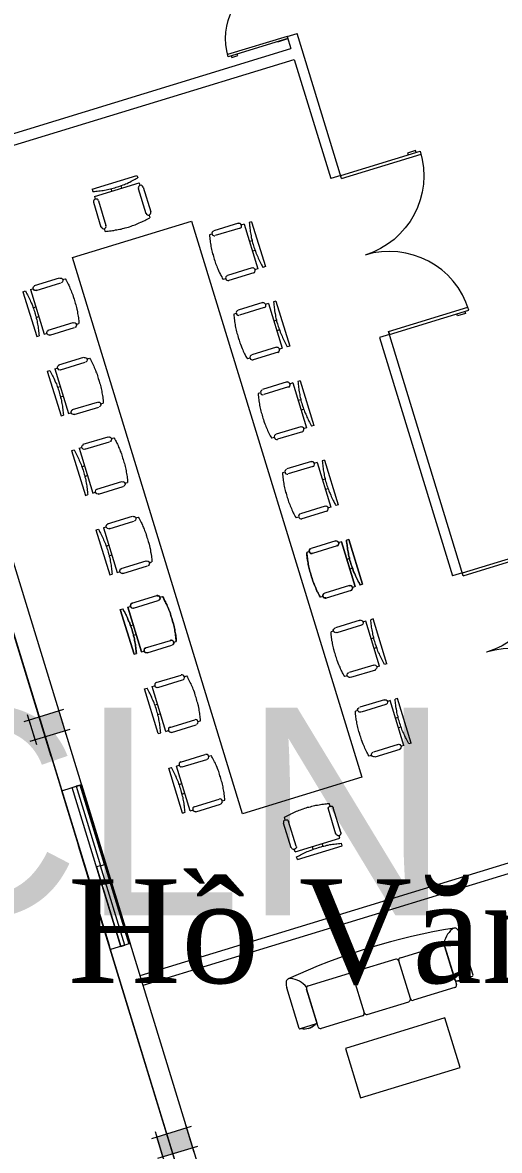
# Model space of a CAD drawing. Header units: metres. Extents: x 0 to 551036, y 0 to 1845929.
# Drawn here: x 547508.65 to 547513.24, y 1841975.92 to 1841986.78 of the extents above; entities that cross this region are included whole.
import ezdxf
from ezdxf.enums import TextEntityAlignment as Align

# ---------------------------------------------------------------- set-up
doc = ezdxf.new("R2010")
doc.units = ezdxf.units.M
doc.header["$MEASUREMENT"] = 0
for name, color, linetype, lineweight in [('_0', 7, 'Continuous', 0), ('BD HH1 KEM TMB$0$cay', 7, 'Continuous', 0), ('Level 15', 7, 'Continuous', 0), ('Level 2', 7, 'Continuous', 0)]:
    doc.layers.add(name, color=color, linetype=linetype, lineweight=lineweight)
doc.styles.add('Style-Arial', font='arial.ttf')
doc.styles.add('Style-Times New Roman', font='times.ttf')

# ---------------------------------------------------------------- blocks, each defined once
blk = doc.blocks.new('02 Xref Nha dieu hanh$0$D800')
at = {"color": 0}
for p, q in [((0, 8000), (-8000, 8000)), ((0, 7700), (-7994, 7700)), ((-7596, 8196), (-6785, 8196)), ((-7596, 8000), (-7596, 8196)), ((-6785, 8196), (-6785, 8000)), ((0, 7700), (0, 8000))]:
    blk.add_line(p, q, dxfattribs=at)
blk.add_arc((0, 8000), 8000, 180, 270, dxfattribs=at)
blk = doc.blocks.new('02 Xref Nha dieu hanh$0$333')
h = blk.add_hatch(color=256)
h.paths.add_polyline_path([(-1000, -2000), (-1000, 0), (1000, 0), (1000, -2000)])
h.paths.add_polyline_path([(1000, 0), (-1000, 0), (-1000, 1000), (1000, 1000)], flags=16)
for p, q in [((-1000, 1500), (-1000, -2500)), ((1000, 1500), (1000, -2500)), ((1500, 1000), (-1500, 1000)), ((1000, 1000), (-1000, 1000)), ((1000, 0), (-1000, 0)), ((1500, -2000), (-1500, -2000))]:
    blk.add_line(p, q)
blk = doc.blocks.new('02 Xref Nha dieu hanh$0$khung_nha2')
at = {"yscale": -1, "rotation": 180}
for p in [(169000, 124500), (211000, 124500)]:
    blk.add_blockref('02 Xref Nha dieu hanh$0$333', p, dxfattribs=at)
blk = doc.blocks.new('02 Xref Nha dieu hanh$0$A$C1EE42A1E')
for p, q in [((-13889, 8423), (-13889, 14122)), ((10611, 8423), (10611, 14122)), ((-11389, 13207), (-11389, 8423)), ((-11389, 7874), (-11389, 13207)), ((-11389, 13207), (-11389, 8423)), ((-11056, 13540), (-5223, 13540)), ((-4889, 13207), (-4889, 7874)), ((-4889, 13207), (-4889, 7874)), ((1277, 13540), (-4556, 13540)), ((1611, 7874), (1611, 13207)), ((1611, 7874), (1611, 13207)), ((1944, 13540), (7777, 13540)), ((8111, 13207), (8111, 8423)), ((8111, 13207), (8111, 7874)), ((8111, 8423), (8111, 13207)), ((-11501, 8312), (-13778, 8312)), ((-11501, 8312), (-11668, 8312)), ((8222, 8312), (10499, 8312)), ((8389, 8312), (8222, 8312)), ((-5223, 7540), (-11056, 7540)), ((-4556, 7540), (1277, 7540)), ((7777, 7540), (1944, 7540)), ((-8711, 4024), (-8711, -2976)), ((5289, 4024), (-8711, 4024)), ((5289, -2976), (5289, 4024)), ((-8711, -2976), (5289, -2976))]:
    blk.add_line(p, q)
for centre, radius, start, end in [((-13255, 14741), 502, 65.84064, 176.23962), ((-1639, -69642), 85682, 82.16149, 97.84189), ((9976, 14741), 502, 3.76038, 114.15936), ((-12221, 14122), 1669, 156.98774, 180), ((-14343, 12149), 3314, 22.98673, 67.03798), ((-14343, 12149), 3314, 22.98673, 67.03798), ((11064, 12149), 3314, 112.96202, 157.01327), ((11064, 12149), 3314, 112.96202, 157.01327), ((8942, 14122), 1669, 0, 23.01226), ((-11056, 13207), 334, 90, 180), ((-11056, 13207), 334, 135, 180), ((-11056, 13207), 334, 135, 180), ((-11056, 13207), 334, 90, 135), ((-11056, 13207), 334, 90, 135), ((-5223, 13207), 334, 0, 90), ((-4556, 13207), 334, 90, 180), ((1277, 13207), 334, 0, 90), ((1944, 13207), 334, 90, 180), ((7777, 13207), 334, 45, 90), ((7777, 13207), 334, 0, 90), ((7777, 13207), 334, 45, 90), ((7777, 13207), 334, 0, 45), ((7777, 13207), 334, 0, 45), ((-13778, 8423), 111, 180, 270), ((-12639, 10086), 2023, 241.28716, 298.71284), ((-12780, 10675), 2612, 271.22019, 295.20726), ((-11501, 8423), 111, 270, 0), ((-11501, 8423), 111, 270, 0), ((-11056, 7874), 334, 180, 270), ((-5223, 7874), 334, 270, 0), ((-4556, 7874), 334, 180, 270), ((1277, 7874), 334, 270, 0), ((1944, 7874), 334, 180, 270), ((7777, 7874), 334, 270, 0), ((8222, 8423), 111, 180, 270), ((8222, 8423), 111, 180, 270), ((9361, 10086), 2023, 241.28716, 298.71284), ((9501, 10675), 2612, 244.79274, 268.77981), ((10499, 8423), 111, 270, 0)]:
    blk.add_arc(centre, radius, start, end)
blk = doc.blocks.new('Ad Room')
at = {"lineweight": 13}
for p, q in [((1643422, 82486), (1520422, 82486)), ((1729422, 82486), (1623422, 82486)), ((1622984, 80636), (1622984, 81036))]:
    blk.add_line(p, q, dxfattribs=at)
for p, q in [((1618772, 80486), (1618772, 39486)), ((1619772, 80486), (1619772, 40487)), ((1699772, 80486), (1699772, 40486)), ((1700872, 80486), (1700872, 40486)), ((1701872, 41486), (1701872, 40486)), ((1671772, 40486), (1647772, 40486)), ((1647772, 39486), (1647772, 40486)), ((1671772, 39486), (1671772, 40486)), ((1699772, 40486), (1687772, 40486)), ((1687772, 39486), (1687772, 40486)), ((1702097, 40486), (1700872, 40486)), ((1702097, 40486), (1702097, 39486)), ((1647472, 39486), (1672072, 39486)), ((1687472, 39486), (1702097, 39486))]:
    blk.add_line(p, q)
at = {"lineweight": 13, "flags": 128}
for points in [[(1520422, 82486), (1633422, 82486)], [(1642422, 82486), (1730422, 82486), (1730422, 75486)], [(1517922, 80486), (1642422, 80486), (1728422, 80486), (1728422, 80486)]]:
    blk.add_lwpolyline(points, dxfattribs=at)
for points in [[(1638984, 80486), (1622984, 80486), (1622984, 82486), (1638984, 82486), (1638984, 80486)], [(1622984, 81436), (1622984, 81036), (1630984, 81036), (1630984, 81436), (1622984, 81436)], [(1622984, 81436), (1638984, 81436), (1638984, 80636), (1622984, 80636), (1622984, 81436)], [(1638984, 80636), (1638984, 81036), (1630984, 81036), (1630984, 80636), (1638984, 80636)]]:
    blk.add_lwpolyline(points, close=True, dxfattribs=at)
at = {"color": 2, "flags": 128}
for points in [[(1633516, 71990), (1633516, 71741)], [(1633516, 71990), (1638027, 71990)], [(1633516, 71741), (1633666, 71716), (1633816, 71691), (1633940, 71666), (1634090, 71641), (1634214, 71616), (1634364, 71591), (1634513, 71566), (1634638, 71566), (1634787, 71541), (1634937, 71516), (1635062, 71516), (1635211, 71516), (1635361, 71492), (1635485, 71492), (1635635, 71492), (1635784, 71492), (1635909, 71492), (1636059, 71492), (1636208, 71492), (1636333, 71516), (1636482, 71516), (1636632, 71516), (1636756, 71541), (1636906, 71566), (1637055, 71566), (1637180, 71591), (1637330, 71616), (1637479, 71641), (1637604, 71666), (1637753, 71691), (1637878, 71716), (1638027, 71741)], [(1638027, 71990), (1638027, 71741)], [(1641516, 71990), (1641516, 71741)], [(1641516, 71990), (1646027, 71990)], [(1641516, 71741), (1641666, 71716), (1641816, 71691), (1641940, 71666), (1642090, 71641), (1642214, 71616), (1642364, 71591), (1642513, 71566), (1642638, 71566), (1642787, 71541), (1642937, 71516), (1643062, 71516), (1643211, 71516), (1643361, 71492), (1643485, 71492), (1643635, 71492), (1643784, 71492), (1643909, 71492), (1644059, 71492), (1644208, 71492), (1644333, 71516), (1644482, 71516), (1644632, 71516), (1644756, 71541), (1644906, 71566), (1645055, 71566), (1645180, 71591), (1645330, 71616), (1645479, 71641), (1645604, 71666), (1645753, 71691), (1645878, 71716), (1646027, 71741)], [(1646027, 71990), (1646027, 71741)], [(1649516, 71990), (1649516, 71741)], [(1654027, 71990), (1649516, 71990)], [(1649516, 71990), (1649516, 71741)], [(1649516, 71990), (1654027, 71990)], [(1654027, 71741), (1653878, 71716), (1653728, 71691), (1653604, 71666), (1653454, 71641), (1653330, 71616), (1653180, 71591), (1653030, 71566), (1652906, 71566), (1652756, 71541), (1652607, 71516), (1652482, 71516), (1652333, 71516), (1652183, 71492), (1652059, 71492), (1651909, 71492), (1651759, 71492), (1651635, 71492), (1651485, 71492), (1651336, 71492), (1651211, 71516), (1651062, 71516), (1650912, 71516), (1650787, 71541), (1650638, 71566), (1650488, 71566), (1650364, 71591), (1650214, 71616), (1650065, 71641), (1649940, 71666), (1649791, 71691), (1649666, 71716), (1649516, 71741)], [(1649516, 71741), (1649666, 71716), (1649816, 71691), (1649940, 71666), (1650090, 71641), (1650214, 71616), (1650364, 71591), (1650513, 71566), (1650638, 71566), (1650787, 71541), (1650937, 71516), (1651062, 71516), (1651211, 71516), (1651361, 71492), (1651485, 71492), (1651635, 71492), (1651784, 71492), (1651909, 71492), (1652059, 71492), (1652208, 71492), (1652333, 71516), (1652482, 71516), (1652632, 71516), (1652756, 71541), (1652906, 71566), (1653055, 71566), (1653180, 71591), (1653330, 71616), (1653479, 71641), (1653604, 71666), (1653753, 71691), (1653878, 71716), (1654027, 71741)], [(1654027, 71990), (1654027, 71741)], [(1654027, 71990), (1654027, 71741)], [(1657516, 71990), (1657516, 71741)], [(1662027, 71990), (1657516, 71990)], [(1662027, 71741), (1661878, 71716), (1661728, 71691), (1661604, 71666), (1661454, 71641), (1661330, 71616), (1661180, 71591), (1661030, 71566), (1660906, 71566), (1660756, 71541), (1660607, 71516), (1660482, 71516), (1660333, 71516), (1660183, 71492), (1660059, 71492), (1659909, 71492), (1659759, 71492), (1659635, 71492), (1659485, 71492), (1659336, 71492), (1659211, 71516), (1659062, 71516), (1658912, 71516), (1658787, 71541), (1658638, 71566), (1658488, 71566), (1658364, 71591), (1658214, 71616), (1658065, 71641), (1657940, 71666), (1657791, 71691), (1657666, 71716), (1657516, 71741)], [(1662027, 71990), (1662027, 71741)], [(1665516, 71990), (1665516, 71741)], [(1670027, 71990), (1665516, 71990)], [(1670027, 71741), (1669878, 71716), (1669728, 71691), (1669604, 71666), (1669454, 71641), (1669330, 71616), (1669180, 71591), (1669030, 71566), (1668906, 71566), (1668756, 71541), (1668607, 71516), (1668482, 71516), (1668333, 71516), (1668183, 71492), (1668059, 71492), (1667909, 71492), (1667759, 71492), (1667635, 71492), (1667485, 71492), (1667336, 71492), (1667211, 71516), (1667062, 71516), (1666912, 71516), (1666787, 71541), (1666638, 71566), (1666488, 71566), (1666364, 71591), (1666214, 71616), (1666065, 71641), (1665940, 71666), (1665791, 71691), (1665666, 71716), (1665516, 71741)], [(1670027, 71990), (1670027, 71741)], [(1673516, 71990), (1673516, 71741)], [(1678027, 71990), (1673516, 71990)], [(1678027, 71741), (1677878, 71716), (1677728, 71691), (1677604, 71666), (1677454, 71641), (1677330, 71616), (1677180, 71591), (1677030, 71566), (1676906, 71566), (1676756, 71541), (1676607, 71516), (1676482, 71516), (1676333, 71516), (1676183, 71492), (1676059, 71492), (1675909, 71492), (1675759, 71492), (1675635, 71492), (1675485, 71492), (1675336, 71492), (1675211, 71516), (1675062, 71516), (1674912, 71516), (1674787, 71541), (1674638, 71566), (1674488, 71566), (1674364, 71591), (1674214, 71616), (1674065, 71641), (1673940, 71666), (1673791, 71691), (1673666, 71716), (1673516, 71741)], [(1678027, 71990), (1678027, 71741)], [(1681516, 71990), (1681516, 71741)], [(1686027, 71990), (1681516, 71990)], [(1686027, 71741), (1685878, 71716), (1685728, 71691), (1685604, 71666), (1685454, 71641), (1685330, 71616), (1685180, 71591), (1685030, 71566), (1684906, 71566), (1684756, 71541), (1684607, 71516), (1684482, 71516), (1684333, 71516), (1684183, 71492), (1684059, 71492), (1683909, 71492), (1683759, 71492), (1683635, 71492), (1683485, 71492), (1683336, 71492), (1683211, 71516), (1683062, 71516), (1682912, 71516), (1682787, 71541), (1682638, 71566), (1682488, 71566), (1682364, 71591), (1682214, 71616), (1682065, 71641), (1681940, 71666), (1681791, 71691), (1681666, 71716), (1681516, 71741)], [(1686027, 71990), (1686027, 71741)], [(1633267, 70744), (1633267, 68252)], [(1633766, 70719), (1633766, 70819), (1633716, 70893), (1633616, 70943), (1633541, 70968), (1633442, 70943), (1633367, 70893), (1633317, 70819), (1633292, 70719)], [(1633516, 71242), (1638027, 71242)], [(1633516, 71242), (1633516, 70993)], [(1633766, 70744), (1633766, 68252)], [(1635286, 71516), (1635286, 71242)], [(1636258, 71516), (1636258, 71242)], [(1637778, 70744), (1637778, 68252)], [(1638277, 70719), (1638252, 70819), (1638202, 70893), (1638127, 70943), (1638027, 70968), (1637953, 70943), (1637853, 70893), (1637803, 70819), (1637803, 70719)], [(1638027, 71242), (1638027, 70993)], [(1638277, 70744), (1638277, 68252)], [(1641267, 70744), (1641267, 68252)], [(1641766, 70719), (1641766, 70819), (1641716, 70893), (1641616, 70943), (1641541, 70968), (1641442, 70943), (1641367, 70893), (1641317, 70819), (1641292, 70719)], [(1641516, 71242), (1646027, 71242)], [(1641516, 71242), (1641516, 70993)], [(1641766, 70744), (1641766, 68252)], [(1643286, 71516), (1643286, 71242)], [(1644258, 71516), (1644258, 71242)], [(1645778, 70744), (1645778, 68252)], [(1646277, 70719), (1646252, 70819), (1646202, 70893), (1646127, 70943), (1646027, 70968), (1645953, 70943), (1645853, 70893), (1645803, 70819), (1645803, 70719)], [(1646027, 71242), (1646027, 70993)], [(1646277, 70744), (1646277, 68252)], [(1649267, 70719), (1649292, 70819), (1649342, 70893), (1649417, 70943), (1649516, 70968), (1649591, 70943), (1649691, 70893), (1649741, 70819), (1649741, 70719)], [(1649267, 70744), (1649267, 68252)], [(1649267, 70744), (1649267, 68252)], [(1649766, 70719), (1649766, 70819), (1649716, 70893), (1649616, 70943), (1649541, 70968), (1649442, 70943), (1649367, 70893), (1649317, 70819), (1649292, 70719)], [(1654027, 71242), (1649516, 71242)], [(1649516, 71242), (1649516, 70993)], [(1649516, 71242), (1654027, 71242)], [(1649516, 71242), (1649516, 70993)], [(1649766, 70744), (1649766, 68252)], [(1649766, 70744), (1649766, 68252)], [(1651286, 71516), (1651286, 71242)], [(1651286, 71516), (1651286, 71242)], [(1652258, 71516), (1652258, 71242)], [(1652258, 71516), (1652258, 71242)], [(1653778, 70719), (1653778, 70819), (1653828, 70893), (1653928, 70943), (1654002, 70968), (1654102, 70943), (1654177, 70893), (1654227, 70819), (1654252, 70719)], [(1653778, 70744), (1653778, 68252)], [(1653778, 70744), (1653778, 68252)], [(1654277, 70719), (1654252, 70819), (1654202, 70893), (1654127, 70943), (1654027, 70968), (1653953, 70943), (1653853, 70893), (1653803, 70819), (1653803, 70719)], [(1654027, 71242), (1654027, 70993)], [(1654027, 71242), (1654027, 70993)], [(1654277, 70744), (1654277, 68252)], [(1654277, 70744), (1654277, 68252)], [(1657267, 70719), (1657292, 70819), (1657342, 70893), (1657417, 70943), (1657516, 70968), (1657591, 70943), (1657691, 70893), (1657741, 70819), (1657741, 70719)], [(1657267, 70744), (1657267, 68252)], [(1662027, 71242), (1657516, 71242)], [(1657516, 71242), (1657516, 70993)], [(1657766, 70744), (1657766, 68252)], [(1659286, 71516), (1659286, 71242)], [(1660258, 71516), (1660258, 71242)], [(1661778, 70719), (1661778, 70819), (1661828, 70893), (1661928, 70943), (1662002, 70968), (1662102, 70943), (1662177, 70893), (1662227, 70819), (1662252, 70719)], [(1661778, 70744), (1661778, 68252)], [(1662027, 71242), (1662027, 70993)], [(1662277, 70744), (1662277, 68252)], [(1665267, 70719), (1665292, 70819), (1665342, 70893), (1665417, 70943), (1665516, 70968), (1665591, 70943), (1665691, 70893), (1665741, 70819), (1665741, 70719)], [(1665267, 70744), (1665267, 68252)], [(1670027, 71242), (1665516, 71242)], [(1665516, 71242), (1665516, 70993)], [(1665766, 70744), (1665766, 68252)], [(1667286, 71516), (1667286, 71242)], [(1668258, 71516), (1668258, 71242)], [(1669778, 70719), (1669778, 70819), (1669828, 70893), (1669928, 70943), (1670002, 70968), (1670102, 70943), (1670177, 70893), (1670227, 70819), (1670252, 70719)], [(1669778, 70744), (1669778, 68252)], [(1670027, 71242), (1670027, 70993)], [(1670277, 70744), (1670277, 68252)], [(1673267, 70719), (1673292, 70819), (1673342, 70893), (1673417, 70943), (1673516, 70968), (1673591, 70943), (1673691, 70893), (1673741, 70819), (1673741, 70719)], [(1673267, 70744), (1673267, 68252)], [(1678027, 71242), (1673516, 71242)], [(1673516, 71242), (1673516, 70993)], [(1673766, 70744), (1673766, 68252)], [(1675286, 71516), (1675286, 71242)], [(1676258, 71516), (1676258, 71242)], [(1677778, 70719), (1677778, 70819), (1677828, 70893), (1677928, 70943), (1678002, 70968), (1678102, 70943), (1678177, 70893), (1678227, 70819), (1678252, 70719)], [(1677778, 70744), (1677778, 68252)], [(1678027, 71242), (1678027, 70993)], [(1678277, 70744), (1678277, 68252)], [(1681267, 70719), (1681292, 70819), (1681342, 70893), (1681417, 70943), (1681516, 70968), (1681591, 70943), (1681691, 70893), (1681741, 70819), (1681741, 70719)], [(1681267, 70744), (1681267, 68252)], [(1686027, 71242), (1681516, 71242)], [(1681516, 71242), (1681516, 70993)], [(1681766, 70744), (1681766, 68252)], [(1683286, 71516), (1683286, 71242)], [(1684258, 71516), (1684258, 71242)], [(1685778, 70719), (1685778, 70819), (1685828, 70893), (1685928, 70943), (1686002, 70968), (1686102, 70943), (1686177, 70893), (1686227, 70819), (1686252, 70719)], [(1685778, 70744), (1685778, 68252)], [(1686027, 71242), (1686027, 70993)], [(1686277, 70744), (1686277, 68252)], [(1633292, 68227), (1633317, 68152), (1633367, 68077), (1633442, 68002), (1633541, 68002), (1633616, 68002), (1633716, 68077), (1633766, 68152), (1633766, 68227)], [(1633516, 68002), (1633516, 67753)], [(1633516, 67753), (1633666, 67703), (1633816, 67678), (1633940, 67654), (1634090, 67629), (1634214, 67604), (1634364, 67579), (1634513, 67579), (1634638, 67554), (1634787, 67529), (1634937, 67529), (1635062, 67504), (1635211, 67504), (1635361, 67504), (1635485, 67504), (1635635, 67504), (1635784, 67504), (1635909, 67504), (1636059, 67504), (1636208, 67504), (1636333, 67504), (1636482, 67504), (1636632, 67529), (1636756, 67529), (1636906, 67554), (1637055, 67579), (1637180, 67579), (1637330, 67604), (1637479, 67629), (1637604, 67654), (1637753, 67678), (1637878, 67703), (1638027, 67753)], [(1637803, 68227), (1637803, 68152), (1637853, 68077), (1637953, 68002), (1638027, 68002), (1638127, 68002), (1638202, 68077), (1638252, 68152), (1638277, 68227)], [(1638027, 68002), (1638027, 67753)], [(1641292, 68227), (1641317, 68152), (1641367, 68077), (1641442, 68002), (1641541, 68002), (1641616, 68002), (1641716, 68077), (1641766, 68152), (1641766, 68227)], [(1641516, 68002), (1641516, 67753)], [(1641516, 67753), (1641666, 67703), (1641816, 67678), (1641940, 67654), (1642090, 67629), (1642214, 67604), (1642364, 67579), (1642513, 67579), (1642638, 67554), (1642787, 67529), (1642937, 67529), (1643062, 67504), (1643211, 67504), (1643361, 67504), (1643485, 67504), (1643635, 67504), (1643784, 67504), (1643909, 67504), (1644059, 67504), (1644208, 67504), (1644333, 67504), (1644482, 67504), (1644632, 67529), (1644756, 67529), (1644906, 67554), (1645055, 67579), (1645180, 67579), (1645330, 67604), (1645479, 67629), (1645604, 67654), (1645753, 67678), (1645878, 67703), (1646027, 67753)], [(1645803, 68227), (1645803, 68152), (1645853, 68077), (1645953, 68002), (1646027, 68002), (1646127, 68002), (1646202, 68077), (1646252, 68152), (1646277, 68227)], [(1646027, 68002), (1646027, 67753)], [(1649741, 68227), (1649741, 68152), (1649691, 68077), (1649591, 68002), (1649516, 68002), (1649417, 68002), (1649342, 68077), (1649292, 68152), (1649267, 68227)], [(1649292, 68227), (1649317, 68152), (1649367, 68077), (1649442, 68002), (1649541, 68002), (1649616, 68002), (1649716, 68077), (1649766, 68152), (1649766, 68227)], [(1649516, 68002), (1649516, 67753)], [(1649516, 68002), (1649516, 67753)], [(1654027, 67753), (1653878, 67703), (1653728, 67678), (1653604, 67654), (1653454, 67629), (1653330, 67604), (1653180, 67579), (1653030, 67579), (1652906, 67554), (1652756, 67529), (1652607, 67529), (1652482, 67504), (1652333, 67504), (1652183, 67504), (1652059, 67504), (1651909, 67504), (1651759, 67504), (1651635, 67504), (1651485, 67504), (1651336, 67504), (1651211, 67504), (1651062, 67504), (1650912, 67529), (1650787, 67529), (1650638, 67554), (1650488, 67579), (1650364, 67579), (1650214, 67604), (1650065, 67629), (1649940, 67654), (1649791, 67678), (1649666, 67703), (1649516, 67753)], [(1649516, 67753), (1649666, 67703), (1649816, 67678), (1649940, 67654), (1650090, 67629), (1650214, 67604), (1650364, 67579), (1650513, 67579), (1650638, 67554), (1650787, 67529), (1650937, 67529), (1651062, 67504), (1651211, 67504), (1651361, 67504), (1651485, 67504), (1651635, 67504), (1651784, 67504), (1651909, 67504), (1652059, 67504), (1652208, 67504), (1652333, 67504), (1652482, 67504), (1652632, 67529), (1652756, 67529), (1652906, 67554), (1653055, 67579), (1653180, 67579), (1653330, 67604), (1653479, 67629), (1653604, 67654), (1653753, 67678), (1653878, 67703), (1654027, 67753)], [(1654252, 68227), (1654227, 68152), (1654177, 68077), (1654102, 68002), (1654002, 68002), (1653928, 68002), (1653828, 68077), (1653778, 68152), (1653778, 68227)], [(1653803, 68227), (1653803, 68152), (1653853, 68077), (1653953, 68002), (1654027, 68002), (1654127, 68002), (1654202, 68077), (1654252, 68152), (1654277, 68227)], [(1654027, 68002), (1654027, 67753)], [(1654027, 68002), (1654027, 67753)], [(1657741, 68227), (1657741, 68152), (1657691, 68077), (1657591, 68002), (1657516, 68002), (1657417, 68002), (1657342, 68077), (1657292, 68152), (1657267, 68227)], [(1657516, 68002), (1657516, 67753)], [(1662027, 67753), (1661878, 67703), (1661728, 67678), (1661604, 67654), (1661454, 67629), (1661330, 67604), (1661180, 67579), (1661030, 67579), (1660906, 67554), (1660756, 67529), (1660607, 67529), (1660482, 67504), (1660333, 67504), (1660183, 67504), (1660059, 67504), (1659909, 67504), (1659759, 67504), (1659635, 67504), (1659485, 67504), (1659336, 67504), (1659211, 67504), (1659062, 67504), (1658912, 67529), (1658787, 67529), (1658638, 67554), (1658488, 67579), (1658364, 67579), (1658214, 67604), (1658065, 67629), (1657940, 67654), (1657791, 67678), (1657666, 67703), (1657516, 67753)], [(1662252, 68227), (1662227, 68152), (1662177, 68077), (1662102, 68002), (1662002, 68002), (1661928, 68002), (1661828, 68077), (1661778, 68152), (1661778, 68227)], [(1662027, 68002), (1662027, 67753)], [(1665741, 68227), (1665741, 68152), (1665691, 68077), (1665591, 68002), (1665516, 68002), (1665417, 68002), (1665342, 68077), (1665292, 68152), (1665267, 68227)], [(1665516, 68002), (1665516, 67753)], [(1670027, 67753), (1669878, 67703), (1669728, 67678), (1669604, 67654), (1669454, 67629), (1669330, 67604), (1669180, 67579), (1669030, 67579), (1668906, 67554), (1668756, 67529), (1668607, 67529), (1668482, 67504), (1668333, 67504), (1668183, 67504), (1668059, 67504), (1667909, 67504), (1667759, 67504), (1667635, 67504), (1667485, 67504), (1667336, 67504), (1667211, 67504), (1667062, 67504), (1666912, 67529), (1666787, 67529), (1666638, 67554), (1666488, 67579), (1666364, 67579), (1666214, 67604), (1666065, 67629), (1665940, 67654), (1665791, 67678), (1665666, 67703), (1665516, 67753)], [(1670252, 68227), (1670227, 68152), (1670177, 68077), (1670102, 68002), (1670002, 68002), (1669928, 68002), (1669828, 68077), (1669778, 68152), (1669778, 68227)], [(1670027, 68002), (1670027, 67753)], [(1673741, 68227), (1673741, 68152), (1673691, 68077), (1673591, 68002), (1673516, 68002), (1673417, 68002), (1673342, 68077), (1673292, 68152), (1673267, 68227)], [(1673516, 68002), (1673516, 67753)], [(1678027, 67753), (1677878, 67703), (1677728, 67678), (1677604, 67654), (1677454, 67629), (1677330, 67604), (1677180, 67579), (1677030, 67579), (1676906, 67554), (1676756, 67529), (1676607, 67529), (1676482, 67504), (1676333, 67504), (1676183, 67504), (1676059, 67504), (1675909, 67504), (1675759, 67504), (1675635, 67504), (1675485, 67504), (1675336, 67504), (1675211, 67504), (1675062, 67504), (1674912, 67529), (1674787, 67529), (1674638, 67554), (1674488, 67579), (1674364, 67579), (1674214, 67604), (1674065, 67629), (1673940, 67654), (1673791, 67678), (1673666, 67703), (1673516, 67753)], [(1678252, 68227), (1678227, 68152), (1678177, 68077), (1678102, 68002), (1678002, 68002), (1677928, 68002), (1677828, 68077), (1677778, 68152), (1677778, 68227)], [(1678027, 68002), (1678027, 67753)], [(1681741, 68227), (1681741, 68152), (1681691, 68077), (1681591, 68002), (1681516, 68002), (1681417, 68002), (1681342, 68077), (1681292, 68152), (1681267, 68227)], [(1681516, 68002), (1681516, 67753)], [(1686027, 67753), (1685878, 67703), (1685728, 67678), (1685604, 67654), (1685454, 67629), (1685330, 67604), (1685180, 67579), (1685030, 67579), (1684906, 67554), (1684756, 67529), (1684607, 67529), (1684482, 67504), (1684333, 67504), (1684183, 67504), (1684059, 67504), (1683909, 67504), (1683759, 67504), (1683635, 67504), (1683485, 67504), (1683336, 67504), (1683211, 67504), (1683062, 67504), (1682912, 67529), (1682787, 67529), (1682638, 67554), (1682488, 67579), (1682364, 67579), (1682214, 67604), (1682065, 67629), (1681940, 67654), (1681791, 67678), (1681666, 67703), (1681516, 67753)], [(1686252, 68227), (1686227, 68152), (1686177, 68077), (1686102, 68002), (1686002, 68002), (1685928, 68002), (1685828, 68077), (1685778, 68152), (1685778, 68227)], [(1686027, 68002), (1686027, 67753)], [(1631772, 54486), (1631772, 66486), (1687772, 66486), (1687772, 54486), (1631772, 54486)], [(1626022, 62742), (1626271, 62742)], [(1626022, 62742), (1626022, 58231)], [(1626271, 62742), (1626296, 62592), (1626321, 62443), (1626346, 62318), (1626371, 62169), (1626396, 62044), (1626421, 61894), (1626446, 61745), (1626470, 61620), (1626470, 61471), (1626495, 61321), (1626495, 61197), (1626495, 61047), (1626520, 60898), (1626520, 60773), (1626520, 60623), (1626520, 60474), (1626520, 60349), (1626520, 60200), (1626520, 60050), (1626495, 59926), (1626495, 59776), (1626495, 59627), (1626470, 59502), (1626470, 59352), (1626446, 59203), (1626421, 59078), (1626396, 58929), (1626371, 58779), (1626346, 58655), (1626321, 58505), (1626296, 58380), (1626271, 58231)], [(1626770, 62742), (1626770, 58231)], [(1626770, 62742), (1627019, 62742)], [(1627268, 62493), (1627168, 62493), (1627094, 62542), (1627044, 62642), (1627019, 62717), (1627044, 62817), (1627094, 62891), (1627168, 62941), (1627268, 62966)], [(1627268, 62991), (1629760, 62991)], [(1627268, 62493), (1629760, 62493)], [(1629760, 62966), (1629860, 62941), (1629935, 62891), (1629985, 62817), (1630009, 62717), (1629985, 62642), (1629935, 62542), (1629860, 62493), (1629760, 62493)], [(1630009, 62742), (1630284, 62742)], [(1630284, 62742), (1630309, 62592), (1630333, 62443), (1630358, 62318), (1630383, 62169), (1630408, 62044), (1630433, 61894), (1630433, 61745), (1630458, 61620), (1630483, 61471), (1630483, 61321), (1630508, 61197), (1630508, 61047), (1630508, 60898), (1630508, 60773), (1630533, 60623), (1630533, 60474), (1630533, 60349), (1630508, 60200), (1630508, 60050), (1630508, 59926), (1630508, 59776), (1630483, 59627), (1630483, 59502), (1630458, 59352), (1630433, 59203), (1630433, 59078), (1630408, 58929), (1630383, 58779), (1630358, 58655), (1630333, 58505), (1630309, 58380), (1630284, 58231)], [(1689260, 62742), (1689235, 62592), (1689210, 62443), (1689185, 62318), (1689161, 62169), (1689136, 62044), (1689111, 61894), (1689111, 61745), (1689086, 61620), (1689061, 61471), (1689061, 61321), (1689036, 61197), (1689036, 61047), (1689036, 60898), (1689036, 60773), (1689011, 60623), (1689011, 60474), (1689011, 60349), (1689036, 60200), (1689036, 60050), (1689036, 59926), (1689036, 59776), (1689061, 59627), (1689061, 59502), (1689086, 59352), (1689111, 59203), (1689111, 59078), (1689136, 58929), (1689161, 58779), (1689185, 58655), (1689210, 58505), (1689235, 58380), (1689260, 58231)], [(1689534, 62742), (1689260, 62742)], [(1689784, 62966), (1689684, 62941), (1689609, 62891), (1689559, 62817), (1689534, 62717), (1689559, 62642), (1689609, 62542), (1689684, 62493), (1689784, 62493)], [(1692276, 62991), (1689784, 62991)], [(1692276, 62493), (1689784, 62493)], [(1692276, 62493), (1692375, 62493), (1692450, 62542), (1692500, 62642), (1692525, 62717), (1692500, 62817), (1692450, 62891), (1692375, 62941), (1692276, 62966)], [(1692774, 62742), (1692525, 62742)], [(1692774, 62742), (1692774, 58231)], [(1693273, 62742), (1693248, 62592), (1693223, 62443), (1693198, 62318), (1693173, 62169), (1693148, 62044), (1693123, 61894), (1693098, 61745), (1693073, 61620), (1693073, 61471), (1693048, 61321), (1693048, 61197), (1693048, 61047), (1693023, 60898), (1693023, 60773), (1693023, 60623), (1693023, 60474), (1693023, 60349), (1693023, 60200), (1693023, 60050), (1693048, 59926), (1693048, 59776), (1693048, 59627), (1693073, 59502), (1693073, 59352), (1693098, 59203), (1693123, 59078), (1693148, 58929), (1693173, 58779), (1693198, 58655), (1693223, 58505), (1693248, 58380), (1693273, 58231)], [(1693522, 62742), (1693273, 62742)], [(1693522, 62742), (1693522, 58231)], [(1626495, 60997), (1626770, 60997)], [(1693048, 60997), (1692774, 60997)], [(1626495, 60000), (1626770, 60000)], [(1693048, 60000), (1692774, 60000)], [(1626022, 58231), (1626271, 58231)], [(1626770, 58231), (1627019, 58231)], [(1627268, 57982), (1627168, 58007), (1627094, 58056), (1627044, 58131), (1627019, 58231), (1627044, 58306), (1627094, 58380), (1627168, 58455), (1627268, 58455)], [(1627268, 58480), (1629760, 58480)], [(1627268, 57982), (1629760, 57982)], [(1629760, 58455), (1629860, 58455), (1629935, 58380), (1629985, 58306), (1630009, 58231), (1629985, 58131), (1629935, 58056), (1629860, 58007), (1629760, 57982)], [(1630009, 58231), (1630284, 58231)], [(1689534, 58231), (1689260, 58231)], [(1689784, 58455), (1689684, 58455), (1689609, 58380), (1689559, 58306), (1689534, 58231), (1689559, 58131), (1689609, 58056), (1689684, 58007), (1689784, 57982)], [(1692276, 58480), (1689784, 58480)], [(1692276, 57982), (1689784, 57982)], [(1692276, 57982), (1692375, 58007), (1692450, 58056), (1692500, 58131), (1692525, 58231), (1692500, 58306), (1692450, 58380), (1692375, 58455), (1692276, 58455)], [(1692774, 58231), (1692525, 58231)], [(1693522, 58231), (1693273, 58231)], [(1633516, 53220), (1633666, 53269), (1633816, 53294), (1633940, 53319), (1634090, 53344), (1634214, 53369), (1634364, 53394), (1634513, 53394), (1634638, 53419), (1634787, 53444), (1634937, 53444), (1635062, 53469), (1635211, 53469), (1635361, 53469), (1635485, 53469), (1635635, 53469), (1635784, 53469), (1635909, 53469), (1636059, 53469), (1636208, 53469), (1636333, 53469), (1636482, 53469), (1636632, 53444), (1636756, 53444), (1636906, 53419), (1637055, 53394), (1637180, 53394), (1637330, 53369), (1637479, 53344), (1637604, 53319), (1637753, 53294), (1637878, 53269), (1638027, 53220)], [(1641516, 53220), (1641666, 53269), (1641816, 53294), (1641940, 53319), (1642090, 53344), (1642214, 53369), (1642364, 53394), (1642513, 53394), (1642638, 53419), (1642787, 53444), (1642937, 53444), (1643062, 53469), (1643211, 53469), (1643361, 53469), (1643485, 53469), (1643635, 53469), (1643784, 53469), (1643909, 53469), (1644059, 53469), (1644208, 53469), (1644333, 53469), (1644482, 53469), (1644632, 53444), (1644756, 53444), (1644906, 53419), (1645055, 53394), (1645180, 53394), (1645330, 53369), (1645479, 53344), (1645604, 53319), (1645753, 53294), (1645878, 53269), (1646027, 53220)], [(1654027, 53220), (1653878, 53269), (1653728, 53294), (1653604, 53319), (1653454, 53344), (1653330, 53369), (1653180, 53394), (1653030, 53394), (1652906, 53419), (1652756, 53444), (1652607, 53444), (1652482, 53469), (1652333, 53469), (1652183, 53469), (1652059, 53469), (1651909, 53469), (1651759, 53469), (1651635, 53469), (1651485, 53469), (1651336, 53469), (1651211, 53469), (1651062, 53469), (1650912, 53444), (1650787, 53444), (1650638, 53419), (1650488, 53394), (1650364, 53394), (1650214, 53369), (1650065, 53344), (1649940, 53319), (1649791, 53294), (1649666, 53269), (1649516, 53220)], [(1649516, 53220), (1649666, 53269), (1649816, 53294), (1649940, 53319), (1650090, 53344), (1650214, 53369), (1650364, 53394), (1650513, 53394), (1650638, 53419), (1650787, 53444), (1650937, 53444), (1651062, 53469), (1651211, 53469), (1651361, 53469), (1651485, 53469), (1651635, 53469), (1651784, 53469), (1651909, 53469), (1652059, 53469), (1652208, 53469), (1652333, 53469), (1652482, 53469), (1652632, 53444), (1652756, 53444), (1652906, 53419), (1653055, 53394), (1653180, 53394), (1653330, 53369), (1653479, 53344), (1653604, 53319), (1653753, 53294), (1653878, 53269), (1654027, 53220)], [(1662027, 53220), (1661878, 53269), (1661728, 53294), (1661604, 53319), (1661454, 53344), (1661330, 53369), (1661180, 53394), (1661030, 53394), (1660906, 53419), (1660756, 53444), (1660607, 53444), (1660482, 53469), (1660333, 53469), (1660183, 53469), (1660059, 53469), (1659909, 53469), (1659759, 53469), (1659635, 53469), (1659485, 53469), (1659336, 53469), (1659211, 53469), (1659062, 53469), (1658912, 53444), (1658787, 53444), (1658638, 53419), (1658488, 53394), (1658364, 53394), (1658214, 53369), (1658065, 53344), (1657940, 53319), (1657791, 53294), (1657666, 53269), (1657516, 53220)], [(1670027, 53220), (1669878, 53269), (1669728, 53294), (1669604, 53319), (1669454, 53344), (1669330, 53369), (1669180, 53394), (1669030, 53394), (1668906, 53419), (1668756, 53444), (1668607, 53444), (1668482, 53469), (1668333, 53469), (1668183, 53469), (1668059, 53469), (1667909, 53469), (1667759, 53469), (1667635, 53469), (1667485, 53469), (1667336, 53469), (1667211, 53469), (1667062, 53469), (1666912, 53444), (1666787, 53444), (1666638, 53419), (1666488, 53394), (1666364, 53394), (1666214, 53369), (1666065, 53344), (1665940, 53319), (1665791, 53294), (1665666, 53269), (1665516, 53220)], [(1678027, 53220), (1677878, 53269), (1677728, 53294), (1677604, 53319), (1677454, 53344), (1677330, 53369), (1677180, 53394), (1677030, 53394), (1676906, 53419), (1676756, 53444), (1676607, 53444), (1676482, 53469), (1676333, 53469), (1676183, 53469), (1676059, 53469), (1675909, 53469), (1675759, 53469), (1675635, 53469), (1675485, 53469), (1675336, 53469), (1675211, 53469), (1675062, 53469), (1674912, 53444), (1674787, 53444), (1674638, 53419), (1674488, 53394), (1674364, 53394), (1674214, 53369), (1674065, 53344), (1673940, 53319), (1673791, 53294), (1673666, 53269), (1673516, 53220)], [(1686027, 53220), (1685878, 53269), (1685728, 53294), (1685604, 53319), (1685454, 53344), (1685330, 53369), (1685180, 53394), (1685030, 53394), (1684906, 53419), (1684756, 53444), (1684607, 53444), (1684482, 53469), (1684333, 53469), (1684183, 53469), (1684059, 53469), (1683909, 53469), (1683759, 53469), (1683635, 53469), (1683485, 53469), (1683336, 53469), (1683211, 53469), (1683062, 53469), (1682912, 53444), (1682787, 53444), (1682638, 53419), (1682488, 53394), (1682364, 53394), (1682214, 53369), (1682065, 53344), (1681940, 53319), (1681791, 53294), (1681666, 53269), (1681516, 53220)], [(1633267, 50229), (1633267, 52721)], [(1633292, 52746), (1633317, 52821), (1633367, 52896), (1633442, 52970), (1633541, 52970), (1633616, 52970), (1633716, 52896), (1633766, 52821), (1633766, 52746)], [(1633516, 52970), (1633516, 53220)], [(1633766, 50229), (1633766, 52721)], [(1637778, 50229), (1637778, 52721)], [(1637803, 52746), (1637803, 52821), (1637853, 52896), (1637953, 52970), (1638027, 52970), (1638127, 52970), (1638202, 52896), (1638252, 52821), (1638277, 52746)], [(1638027, 52970), (1638027, 53220)], [(1638277, 50229), (1638277, 52721)], [(1641267, 50229), (1641267, 52721)], [(1641292, 52746), (1641317, 52821), (1641367, 52896), (1641442, 52970), (1641541, 52970), (1641616, 52970), (1641716, 52896), (1641766, 52821), (1641766, 52746)], [(1641516, 52970), (1641516, 53220)], [(1641766, 50229), (1641766, 52721)], [(1645778, 50229), (1645778, 52721)], [(1645803, 52746), (1645803, 52821), (1645853, 52896), (1645953, 52970), (1646027, 52970), (1646127, 52970), (1646202, 52896), (1646252, 52821), (1646277, 52746)], [(1646027, 52970), (1646027, 53220)], [(1646277, 50229), (1646277, 52721)], [(1649741, 52746), (1649741, 52821), (1649691, 52896), (1649591, 52970), (1649516, 52970), (1649417, 52970), (1649342, 52896), (1649292, 52821), (1649267, 52746)], [(1649267, 50229), (1649267, 52721)], [(1649267, 50229), (1649267, 52721)], [(1649292, 52746), (1649317, 52821), (1649367, 52896), (1649442, 52970), (1649541, 52970), (1649616, 52970), (1649716, 52896), (1649766, 52821), (1649766, 52746)], [(1649516, 52970), (1649516, 53220)], [(1649516, 52970), (1649516, 53220)], [(1649766, 50229), (1649766, 52721)], [(1649766, 50229), (1649766, 52721)], [(1654252, 52746), (1654227, 52821), (1654177, 52896), (1654102, 52970), (1654002, 52970), (1653928, 52970), (1653828, 52896), (1653778, 52821), (1653778, 52746)], [(1653778, 50229), (1653778, 52721)], [(1653778, 50229), (1653778, 52721)], [(1653803, 52746), (1653803, 52821), (1653853, 52896), (1653953, 52970), (1654027, 52970), (1654127, 52970), (1654202, 52896), (1654252, 52821), (1654277, 52746)], [(1654027, 52970), (1654027, 53220)], [(1654027, 52970), (1654027, 53220)], [(1654277, 50229), (1654277, 52721)], [(1654277, 50229), (1654277, 52721)], [(1657741, 52746), (1657741, 52821), (1657691, 52896), (1657591, 52970), (1657516, 52970), (1657417, 52970), (1657342, 52896), (1657292, 52821), (1657267, 52746)], [(1657267, 50229), (1657267, 52721)], [(1657516, 52970), (1657516, 53220)], [(1657766, 50229), (1657766, 52721)], [(1662252, 52746), (1662227, 52821), (1662177, 52896), (1662102, 52970), (1662002, 52970), (1661928, 52970), (1661828, 52896), (1661778, 52821), (1661778, 52746)], [(1661778, 50229), (1661778, 52721)], [(1662027, 52970), (1662027, 53220)], [(1662277, 50229), (1662277, 52721)], [(1665741, 52746), (1665741, 52821), (1665691, 52896), (1665591, 52970), (1665516, 52970), (1665417, 52970), (1665342, 52896), (1665292, 52821), (1665267, 52746)], [(1665267, 50229), (1665267, 52721)], [(1665516, 52970), (1665516, 53220)], [(1665766, 50229), (1665766, 52721)], [(1670252, 52746), (1670227, 52821), (1670177, 52896), (1670102, 52970), (1670002, 52970), (1669928, 52970), (1669828, 52896), (1669778, 52821), (1669778, 52746)], [(1669778, 50229), (1669778, 52721)], [(1670027, 52970), (1670027, 53220)], [(1670277, 50229), (1670277, 52721)], [(1673741, 52746), (1673741, 52821), (1673691, 52896), (1673591, 52970), (1673516, 52970), (1673417, 52970), (1673342, 52896), (1673292, 52821), (1673267, 52746)], [(1673267, 50229), (1673267, 52721)], [(1673516, 52970), (1673516, 53220)], [(1673766, 50229), (1673766, 52721)], [(1678252, 52746), (1678227, 52821), (1678177, 52896), (1678102, 52970), (1678002, 52970), (1677928, 52970), (1677828, 52896), (1677778, 52821), (1677778, 52746)], [(1677778, 50229), (1677778, 52721)], [(1678027, 52970), (1678027, 53220)], [(1678277, 50229), (1678277, 52721)], [(1681741, 52746), (1681741, 52821), (1681691, 52896), (1681591, 52970), (1681516, 52970), (1681417, 52970), (1681342, 52896), (1681292, 52821), (1681267, 52746)], [(1681267, 50229), (1681267, 52721)], [(1681516, 52970), (1681516, 53220)], [(1681766, 50229), (1681766, 52721)], [(1686252, 52746), (1686227, 52821), (1686177, 52896), (1686102, 52970), (1686002, 52970), (1685928, 52970), (1685828, 52896), (1685778, 52821), (1685778, 52746)], [(1685778, 50229), (1685778, 52721)], [(1686027, 52970), (1686027, 53220)], [(1686277, 50229), (1686277, 52721)], [(1633766, 50254), (1633766, 50154), (1633716, 50079), (1633616, 50030), (1633541, 50005), (1633442, 50030), (1633367, 50079), (1633317, 50154), (1633292, 50254)], [(1633516, 49730), (1633516, 49980)], [(1638277, 50254), (1638252, 50154), (1638202, 50079), (1638127, 50030), (1638027, 50005), (1637953, 50030), (1637853, 50079), (1637803, 50154), (1637803, 50254)], [(1638027, 49730), (1638027, 49980)], [(1641766, 50254), (1641766, 50154), (1641716, 50079), (1641616, 50030), (1641541, 50005), (1641442, 50030), (1641367, 50079), (1641317, 50154), (1641292, 50254)], [(1641516, 49730), (1641516, 49980)], [(1646277, 50254), (1646252, 50154), (1646202, 50079), (1646127, 50030), (1646027, 50005), (1645953, 50030), (1645853, 50079), (1645803, 50154), (1645803, 50254)], [(1646027, 49730), (1646027, 49980)], [(1649267, 50254), (1649292, 50154), (1649342, 50079), (1649417, 50030), (1649516, 50005), (1649591, 50030), (1649691, 50079), (1649741, 50154), (1649741, 50254)], [(1649766, 50254), (1649766, 50154), (1649716, 50079), (1649616, 50030), (1649541, 50005), (1649442, 50030), (1649367, 50079), (1649317, 50154), (1649292, 50254)], [(1649516, 49730), (1649516, 49980)], [(1649516, 49730), (1649516, 49980)], [(1653778, 50254), (1653778, 50154), (1653828, 50079), (1653928, 50030), (1654002, 50005), (1654102, 50030), (1654177, 50079), (1654227, 50154), (1654252, 50254)], [(1654277, 50254), (1654252, 50154), (1654202, 50079), (1654127, 50030), (1654027, 50005), (1653953, 50030), (1653853, 50079), (1653803, 50154), (1653803, 50254)], [(1654027, 49730), (1654027, 49980)], [(1654027, 49730), (1654027, 49980)], [(1657267, 50254), (1657292, 50154), (1657342, 50079), (1657417, 50030), (1657516, 50005), (1657591, 50030), (1657691, 50079), (1657741, 50154), (1657741, 50254)], [(1657516, 49730), (1657516, 49980)], [(1661778, 50254), (1661778, 50154), (1661828, 50079), (1661928, 50030), (1662002, 50005), (1662102, 50030), (1662177, 50079), (1662227, 50154), (1662252, 50254)], [(1662027, 49730), (1662027, 49980)], [(1665267, 50254), (1665292, 50154), (1665342, 50079), (1665417, 50030), (1665516, 50005), (1665591, 50030), (1665691, 50079), (1665741, 50154), (1665741, 50254)], [(1665516, 49730), (1665516, 49980)], [(1669778, 50254), (1669778, 50154), (1669828, 50079), (1669928, 50030), (1670002, 50005), (1670102, 50030), (1670177, 50079), (1670227, 50154), (1670252, 50254)], [(1670027, 49730), (1670027, 49980)], [(1673267, 50254), (1673292, 50154), (1673342, 50079), (1673417, 50030), (1673516, 50005), (1673591, 50030), (1673691, 50079), (1673741, 50154), (1673741, 50254)], [(1673516, 49730), (1673516, 49980)], [(1677778, 50254), (1677778, 50154), (1677828, 50079), (1677928, 50030), (1678002, 50005), (1678102, 50030), (1678177, 50079), (1678227, 50154), (1678252, 50254)], [(1678027, 49730), (1678027, 49980)], [(1681267, 50254), (1681292, 50154), (1681342, 50079), (1681417, 50030), (1681516, 50005), (1681591, 50030), (1681691, 50079), (1681741, 50154), (1681741, 50254)], [(1681516, 49730), (1681516, 49980)], [(1685778, 50254), (1685778, 50154), (1685828, 50079), (1685928, 50030), (1686002, 50005), (1686102, 50030), (1686177, 50079), (1686227, 50154), (1686252, 50254)], [(1686027, 49730), (1686027, 49980)], [(1633516, 49730), (1638027, 49730)], [(1633516, 49232), (1633666, 49257), (1633816, 49282), (1633940, 49307), (1634090, 49332), (1634214, 49357), (1634364, 49382), (1634513, 49406), (1634638, 49406), (1634787, 49431), (1634937, 49456), (1635062, 49456), (1635211, 49456), (1635361, 49481), (1635485, 49481), (1635635, 49481), (1635784, 49481), (1635909, 49481), (1636059, 49481), (1636208, 49481), (1636333, 49456), (1636482, 49456), (1636632, 49456), (1636756, 49431), (1636906, 49406), (1637055, 49406), (1637180, 49382), (1637330, 49357), (1637479, 49332), (1637604, 49307), (1637753, 49282), (1637878, 49257), (1638027, 49232)], [(1633516, 48983), (1633516, 49232)], [(1633516, 48983), (1638027, 48983)], [(1635286, 49456), (1635286, 49730)], [(1636258, 49456), (1636258, 49730)], [(1638027, 48983), (1638027, 49232)], [(1641516, 49730), (1646027, 49730)], [(1641516, 49232), (1641666, 49257), (1641816, 49282), (1641940, 49307), (1642090, 49332), (1642214, 49357), (1642364, 49382), (1642513, 49406), (1642638, 49406), (1642787, 49431), (1642937, 49456), (1643062, 49456), (1643211, 49456), (1643361, 49481), (1643485, 49481), (1643635, 49481), (1643784, 49481), (1643909, 49481), (1644059, 49481), (1644208, 49481), (1644333, 49456), (1644482, 49456), (1644632, 49456), (1644756, 49431), (1644906, 49406), (1645055, 49406), (1645180, 49382), (1645330, 49357), (1645479, 49332), (1645604, 49307), (1645753, 49282), (1645878, 49257), (1646027, 49232)], [(1641516, 48983), (1641516, 49232)], [(1641516, 48983), (1646027, 48983)], [(1643286, 49456), (1643286, 49730)], [(1644258, 49456), (1644258, 49730)], [(1646027, 48983), (1646027, 49232)], [(1654027, 49730), (1649516, 49730)], [(1649516, 49730), (1654027, 49730)], [(1654027, 49232), (1653878, 49257), (1653728, 49282), (1653604, 49307), (1653454, 49332), (1653330, 49357), (1653180, 49382), (1653030, 49406), (1652906, 49406), (1652756, 49431), (1652607, 49456), (1652482, 49456), (1652333, 49456), (1652183, 49481), (1652059, 49481), (1651909, 49481), (1651759, 49481), (1651635, 49481), (1651485, 49481), (1651336, 49481), (1651211, 49456), (1651062, 49456), (1650912, 49456), (1650787, 49431), (1650638, 49406), (1650488, 49406), (1650364, 49382), (1650214, 49357), (1650065, 49332), (1649940, 49307), (1649791, 49282), (1649666, 49257), (1649516, 49232)], [(1649516, 49232), (1649666, 49257), (1649816, 49282), (1649940, 49307), (1650090, 49332), (1650214, 49357), (1650364, 49382), (1650513, 49406), (1650638, 49406), (1650787, 49431), (1650937, 49456), (1651062, 49456), (1651211, 49456), (1651361, 49481), (1651485, 49481), (1651635, 49481), (1651784, 49481), (1651909, 49481), (1652059, 49481), (1652208, 49481), (1652333, 49456), (1652482, 49456), (1652632, 49456), (1652756, 49431), (1652906, 49406), (1653055, 49406), (1653180, 49382), (1653330, 49357), (1653479, 49332), (1653604, 49307), (1653753, 49282), (1653878, 49257), (1654027, 49232)], [(1649516, 48983), (1649516, 49232)], [(1649516, 48983), (1649516, 49232)], [(1654027, 48983), (1649516, 48983)], [(1649516, 48983), (1654027, 48983)], [(1651286, 49456), (1651286, 49730)], [(1651286, 49456), (1651286, 49730)], [(1652258, 49456), (1652258, 49730)], [(1652258, 49456), (1652258, 49730)], [(1654027, 48983), (1654027, 49232)], [(1654027, 48983), (1654027, 49232)], [(1662027, 49730), (1657516, 49730)], [(1662027, 49232), (1661878, 49257), (1661728, 49282), (1661604, 49307), (1661454, 49332), (1661330, 49357), (1661180, 49382), (1661030, 49406), (1660906, 49406), (1660756, 49431), (1660607, 49456), (1660482, 49456), (1660333, 49456), (1660183, 49481), (1660059, 49481), (1659909, 49481), (1659759, 49481), (1659635, 49481), (1659485, 49481), (1659336, 49481), (1659211, 49456), (1659062, 49456), (1658912, 49456), (1658787, 49431), (1658638, 49406), (1658488, 49406), (1658364, 49382), (1658214, 49357), (1658065, 49332), (1657940, 49307), (1657791, 49282), (1657666, 49257), (1657516, 49232)], [(1657516, 48983), (1657516, 49232)], [(1662027, 48983), (1657516, 48983)], [(1659286, 49456), (1659286, 49730)], [(1660258, 49456), (1660258, 49730)], [(1662027, 48983), (1662027, 49232)], [(1670027, 49730), (1665516, 49730)], [(1670027, 49232), (1669878, 49257), (1669728, 49282), (1669604, 49307), (1669454, 49332), (1669330, 49357), (1669180, 49382), (1669030, 49406), (1668906, 49406), (1668756, 49431), (1668607, 49456), (1668482, 49456), (1668333, 49456), (1668183, 49481), (1668059, 49481), (1667909, 49481), (1667759, 49481), (1667635, 49481), (1667485, 49481), (1667336, 49481), (1667211, 49456), (1667062, 49456), (1666912, 49456), (1666787, 49431), (1666638, 49406), (1666488, 49406), (1666364, 49382), (1666214, 49357), (1666065, 49332), (1665940, 49307), (1665791, 49282), (1665666, 49257), (1665516, 49232)], [(1665516, 48983), (1665516, 49232)], [(1670027, 48983), (1665516, 48983)], [(1667286, 49456), (1667286, 49730)], [(1668258, 49456), (1668258, 49730)], [(1670027, 48983), (1670027, 49232)], [(1678027, 49730), (1673516, 49730)], [(1678027, 49232), (1677878, 49257), (1677728, 49282), (1677604, 49307), (1677454, 49332), (1677330, 49357), (1677180, 49382), (1677030, 49406), (1676906, 49406), (1676756, 49431), (1676607, 49456), (1676482, 49456), (1676333, 49456), (1676183, 49481), (1676059, 49481), (1675909, 49481), (1675759, 49481), (1675635, 49481), (1675485, 49481), (1675336, 49481), (1675211, 49456), (1675062, 49456), (1674912, 49456), (1674787, 49431), (1674638, 49406), (1674488, 49406), (1674364, 49382), (1674214, 49357), (1674065, 49332), (1673940, 49307), (1673791, 49282), (1673666, 49257), (1673516, 49232)], [(1673516, 48983), (1673516, 49232)], [(1678027, 48983), (1673516, 48983)], [(1675286, 49456), (1675286, 49730)], [(1676258, 49456), (1676258, 49730)], [(1678027, 48983), (1678027, 49232)], [(1686027, 49730), (1681516, 49730)], [(1686027, 49232), (1685878, 49257), (1685728, 49282), (1685604, 49307), (1685454, 49332), (1685330, 49357), (1685180, 49382), (1685030, 49406), (1684906, 49406), (1684756, 49431), (1684607, 49456), (1684482, 49456), (1684333, 49456), (1684183, 49481), (1684059, 49481), (1683909, 49481), (1683759, 49481), (1683635, 49481), (1683485, 49481), (1683336, 49481), (1683211, 49456), (1683062, 49456), (1682912, 49456), (1682787, 49431), (1682638, 49406), (1682488, 49406), (1682364, 49382), (1682214, 49357), (1682065, 49332), (1681940, 49307), (1681791, 49282), (1681666, 49257), (1681516, 49232)], [(1681516, 48983), (1681516, 49232)], [(1686027, 48983), (1681516, 48983)], [(1683286, 49456), (1683286, 49730)], [(1684258, 49456), (1684258, 49730)], [(1686027, 48983), (1686027, 49232)]]:
    blk.add_lwpolyline(points, dxfattribs=at)
blk.add_blockref('02 Xref Nha dieu hanh$0$khung_nha2', (1434422, -42014))
at = {"color": 2, "xscale": 0.714285714282596, "yscale": 0.714285714282596, "zscale": 0.714285714282596, "rotation": 270}
blk.add_blockref('02 Xref Nha dieu hanh$0$A$C1EE42A1E', (1604392, 57420), dxfattribs=at)
at = {"lineweight": 13, "xscale": 0.75, "yscale": -0.75, "zscale": 0.75, "rotation": 270}
blk.add_blockref('02 Xref Nha dieu hanh$0$D800', (1707872, 40486), dxfattribs=at)
at = {"color": 1, "lineweight": 13, "rotation": 90}
for p in [(1639772, 39486), (1679772, 39486)]:
    blk.add_blockref('02 Xref Nha dieu hanh$0$D800', p, dxfattribs=at)
at = {"color": 1, "lineweight": 13, "yscale": -1, "rotation": 90.00000000000001}
for p in [(1639772, 39486), (1679772, 39486)]:
    blk.add_blockref('02 Xref Nha dieu hanh$0$D800', p, dxfattribs=at)
blk = doc.blocks.new('Substation')
at = {"layer": 'BD HH1 KEM TMB$0$cay', "linetype": 'ByBlock', "lineweight": 13, "elevation": 0, "flags": 128}
blk.add_lwpolyline([(3139318.085, 2123579.294), (3139318.085, 2123578.794, -0.4142136), (3139338.085, 2123598.794), (3139578.324, 2123598.794)], format="xyb", dxfattribs=at)
at = {"xscale": 0.001, "yscale": 0.001, "zscale": 0.001}
blk.add_blockref('Ad Room', (3137718.402, 2123483.345, 0), dxfattribs=at)
blk = doc.blocks.new('N_THUA_2')
at = {"layer": 'Level 2', "color": 3, "linetype": 'Continuous', "lineweight": 0, "style": 'Style-Arial'}
blk.add_text('CLN', height=2, dxfattribs=at).set_placement((-3.354, 0), align=Align.MIDDLE_RIGHT)

msp = doc.modelspace()

# ---------------------------------------------------------------- block references
at = {"layer": '_0', "xscale": 0.1, "yscale": 0.1, "zscale": 0.1, "rotation": 107.0123114188912}
msp.add_blockref('Substation', (842423.72785, 1603911.5666), dxfattribs=at)

# ---------------------------------------------------------------- next in the draw order: block references
at = {"layer": 'Level 2', "color": 3, "linetype": 'Continuous', "lineweight": 0}
msp.add_blockref('N_THUA_2', (547516.13423, 1841979.18632), dxfattribs=at)

# ---------------------------------------------------------------- next in the draw order: texts
at = {"layer": 'Level 15', "color": 2, "linetype": 'Continuous', "lineweight": 0, "insert": (547516.13423, 1841979.18632), "char_height": 1, "attachment_point": 5, "line_spacing_factor": 0.790495, "style": 'Style-Times New Roman'}
msp.add_mtext('3\\PLNC\\PHồ Văn Phong (Pả Đù)', dxfattribs=at)

doc.saveas('drawing.dxf')
